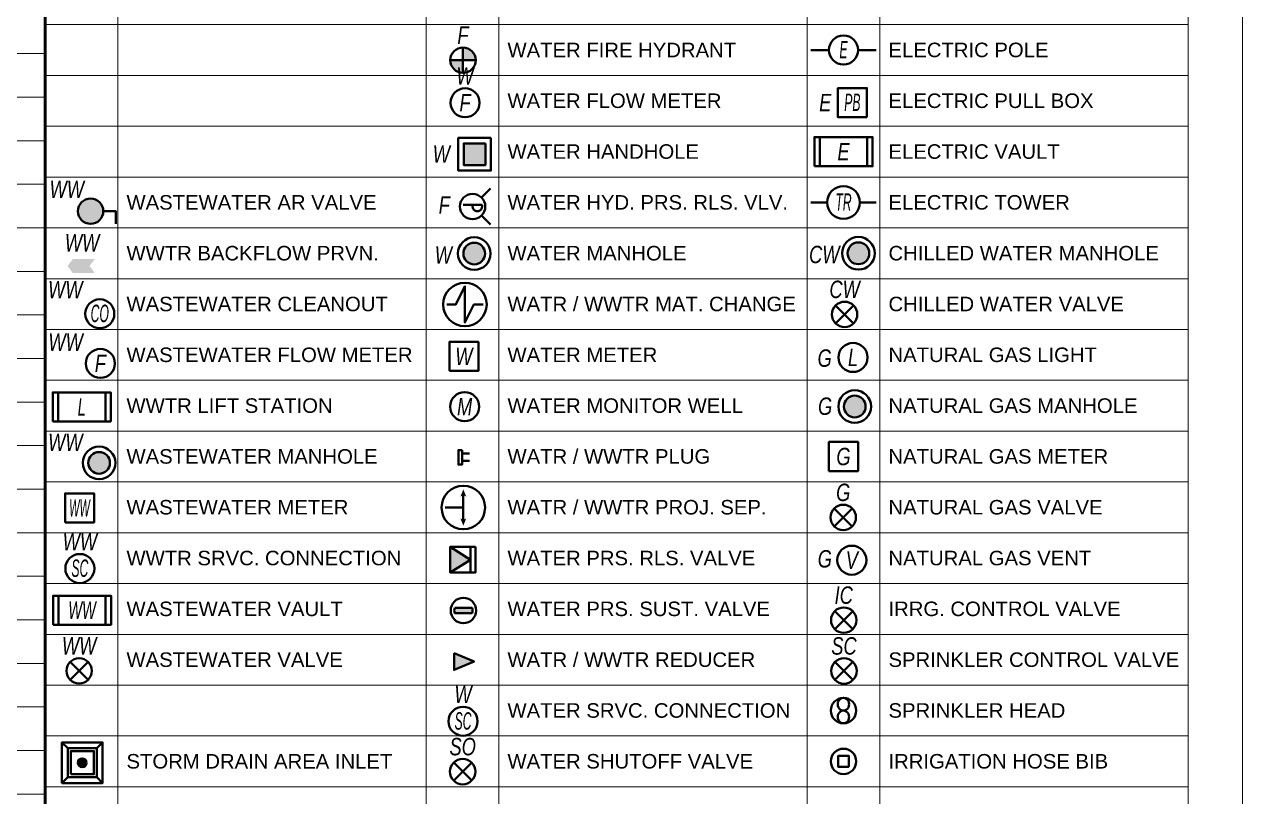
# Model space of a CAD drawing. Extents: x 2.2 to 31, y 0.8 to 21.8.
# Drawn here: x 22.58 to 30.97, y 6.08 to 11.4 of the extents above; entities that cross this region are included whole.
import ezdxf
from ezdxf.enums import TextEntityAlignment as Align

# ---------------------------------------------------------------- set-up
doc = ezdxf.new("R2010")
doc.units = 0
doc.header["$MEASUREMENT"] = 0
doc.layers.get('0').update_dxf_attribs({"lineweight": 20, "true_color": 0xfaaafa})
doc.layers.get('Defpoints').update_dxf_attribs({"color": 111, "lineweight": 20})
for name, color, linetype, lineweight in [('C-CWTR-SYMB', 130, 'Continuous', 40), ('C-ELEC-SYMB', 20, 'Continuous', 40), ('C-FIRE-SYMB', 160, 'Continuous', 40), ('C-IRRG-SYMB', 200, 'Continuous', 40), ('C-NGAS-SYMB', 50, 'Continuous', 40), ('C-STRM-SYMB', 210, 'Continuous', 40), ('C-WATR-SYMB', 150, 'Continuous', 40), ('C-WWTR-SYMB', 70, 'Continuous', 40), ('G-ANNO-TABL', 130, 'Continuous', 40), ('G-ANNO-TTBL', 130, 'Continuous', 50)]:
    doc.layers.add(name, color=color, linetype=linetype, lineweight=lineweight)
doc.layers.add('G-NPLT', color=252, linetype='Continuous', lineweight=20, plot=False)
doc.styles.add('COA', font='arial.ttf')
doc.styles.add('COA_Proposed', font='ariali.ttf', dxfattribs={"height": 2.4})

# ---------------------------------------------------------------- blocks, each defined once
blk = doc.blocks.new('*T180')
at = {"layer": 'Defpoints', "color": 8, "linetype": 'ByBlock', "lineweight": 0, "transparency": 16777216}
for p, q in [((0, 0), (5.75, 0)), ((0, 0), (0, -17.4)), ((3, 0), (3, -17.4)), ((5.75, 0), (5.75, -17.4)), ((0, -0.3), (5.75, -0.3)), ((0, -0.6), (5.75, -0.6)), ((0, -0.9), (5.75, -0.9)), ((0, -1.2), (5.75, -1.2)), ((0, -1.5), (5.75, -1.5)), ((0, -1.8), (5.75, -1.8)), ((0, -2.1), (5.75, -2.1)), ((0, -2.4), (5.75, -2.4)), ((0, -2.7), (5.75, -2.7)), ((0, -3), (5.75, -3)), ((0, -3.3), (5.75, -3.3)), ((0, -3.6), (5.75, -3.6)), ((0, -3.9), (5.75, -3.9)), ((0, -4.2), (5.75, -4.2)), ((0, -4.5), (5.75, -4.5)), ((0, -4.8), (5.75, -4.8)), ((0, -5.1), (5.75, -5.1)), ((0, -5.4), (5.75, -5.4)), ((0, -5.7), (5.75, -5.7)), ((0, -6), (5.75, -6)), ((0, -6.3), (5.75, -6.3)), ((0, -6.6), (5.75, -6.6)), ((0, -6.9), (5.75, -6.9)), ((0, -7.2), (5.75, -7.2)), ((0, -7.5), (5.75, -7.5)), ((0, -7.8), (5.75, -7.8)), ((0, -8.1), (5.75, -8.1)), ((0, -8.4), (5.75, -8.4)), ((0, -8.7), (5.75, -8.7)), ((0, -9), (5.75, -9)), ((0, -9.3), (5.75, -9.3)), ((0, -9.6), (5.75, -9.6)), ((0, -9.9), (5.75, -9.9)), ((0, -10.2), (5.75, -10.2)), ((0, -10.5), (5.75, -10.5)), ((0, -10.8), (5.75, -10.8)), ((0, -11.1), (5.75, -11.1)), ((0, -11.4), (5.75, -11.4)), ((0, -11.7), (5.75, -11.7)), ((0, -12), (5.75, -12)), ((0, -12.3), (5.75, -12.3)), ((0, -12.6), (5.75, -12.6)), ((0, -12.9), (5.75, -12.9)), ((0, -13.2), (5.75, -13.2)), ((0, -13.5), (5.75, -13.5)), ((0, -13.8), (5.75, -13.8)), ((0, -14.1), (5.75, -14.1)), ((0, -14.4), (5.75, -14.4)), ((0, -14.7), (5.75, -14.7)), ((0, -15), (5.75, -15)), ((0, -15.3), (5.75, -15.3)), ((0, -15.6), (5.75, -15.6)), ((0, -15.9), (5.75, -15.9)), ((0, -16.2), (5.75, -16.2)), ((0, -16.5), (5.75, -16.5)), ((0, -16.8), (5.75, -16.8)), ((0, -17.1), (5.75, -17.1)), ((0, -17.4), (5.75, -17.4))]:
    blk.add_line(p, q, dxfattribs=at)
at = {"layer": 'G-ANNO-TABL', "color": 0, "transparency": 16777216, "char_height": 0.1, "width": 2.63, "attachment_point": 4, "style": 'COA'}
for s, insert in [('CENTERLINE', (3.06, -0.15)), ('RIGHT OF WAY LINE', (3.06, -0.45)), ('PROPERTY LINE', (3.06, -0.75)), ('EASEMENT LINE', (3.06, -1.05)), ('FLOOD HAZARD ZONE 25 YEAR', (3.06, -1.35)), ('FLOOD HAZARD ZONE 100 YEAR', (3.06, -1.65)), ('CRITICAL WATER QUALITY ZONE', (3.06, -1.95)), ('TRANSITION WATER QUALITY ZONE', (3.06, -2.25)), ('DRAINAGE EDGE', (3.06, -2.55)), ('DRAINAGE CENTERLINE', (3.06, -2.85)), ('DITCH EDGE', (3.06, -3.15)), ('TIME OF CONCENTRATION', (3.06, -3.45)), ('MAJOR CONTOURS', (3.06, -3.75)), ('MINOR CONTOURS', (3.06, -4.05)), ('PAVED ROAD EDGE', (3.06, -4.35)), ('PAVED PARKING / DRIVEWAY EDGE', (3.06, -4.65)), ('GRAVEL EDGE', (3.06, -4.95)), ('PAVED ROAD DEMOLITION', (3.06, -5.25)), ('PAVED PARKING DEMOLITION', (3.06, -5.55)), ('CURB LINE', (3.06, -5.85)), ('CURB LINE DEMOLITION', (3.06, -6.15)), ('BUILDING LINE', (3.06, -6.45)), ('GUARDRAIL', (3.06, -6.75)), ('GUARDRAIL DEMOLITION', (3.06, -7.05)), ('HANDRAIL', (3.06, -7.35)), ('HANDRAIL DEMOLITION', (3.06, -7.65)), ('CHAINLINK FENCE', (3.06, -7.95)), ('STEEL FENCE', (3.06, -8.25)), ('FENCE DEMOLITION (GENERIC)', (3.06, -8.55)), ('STONE / ROCK WALL', (3.06, -8.85)), ('BRICK WALL', (3.06, -9.15)), ('TRAFFIC CONE LINE', (3.06, -9.45)), ('TRANSVERSE JOINT', (3.06, -9.75)), ('LONGITUDINAL JOINT', (3.06, -10.05)), ('EROSION ROCK BERM', (3.06, -10.35)), ('EROSION DIVERSION DIKE', (3.06, -10.65)), ('EROSION MULCH SOCK', (3.06, -10.95)), ('EROSION SILT FENCE', (3.06, -11.25)), ('EROSION TRI-FILTER DIKE', (3.06, -11.55)), ('EROSION TREE PROTECTION', (3.06, -11.85)), ('LIMITS OF CONSTRUCTION', (3.06, -12.15)), ('COMMUNICATION OVERHEAD', (3.06, -12.45)), ('COMMUNCATION UNDERGROUND', (3.06, -12.75)), ('COMMUNICATION DEMOLITION', (3.06, -13.05)), ('TRAFFIC SIGNAL OVERHEAD', (3.06, -13.35)), ('TRAFFIC SIGNAL UNDERGROUND', (3.06, -13.65)), ('TRAFFIC SIGNAL DEMOLITION', (3.06, -13.95)), ('ELECTRIC OVERHEAD', (3.06, -14.25)), ('ELECTRIC UNDEGROUND', (3.06, -14.55)), ('ELECTRIC DEMOLITION', (3.06, -14.85)), ('CHILLED WATER LINE', (3.06, -15.15)), ('CHILLED WATER TO ABANDON', (3.06, -15.45)), ('CHILLED WATER DEMOLITION', (3.06, -15.75)), ('RECLAIMED WATER LINE', (3.06, -16.05)), ('RECLAIMED WATER TO ABANDON', (3.06, -16.35)), ('RECLAIMED WATER DEMOLITION', (3.06, -16.65))]:
    blk.add_mtext(s, dxfattribs=dict(at, insert=insert))
blk = doc.blocks.new('*T183')
at = {"layer": 'Defpoints', "color": 8, "linetype": 'ByBlock', "lineweight": 0, "transparency": 16777216}
for p, q in [((0, 0), (7.875, 0)), ((0, 0), (0, -14.7)), ((0.5, 0), (0.5, -14.7)), ((2.625, 0), (2.625, -14.7)), ((3.125, 0), (3.125, -14.7)), ((5.25, 0), (5.25, -14.7)), ((5.75, 0), (5.75, -14.7)), ((7.875, 0), (7.875, -14.7)), ((0, -0.35), (7.875, -0.35)), ((0, -0.7), (7.875, -0.7)), ((0, -1.05), (7.875, -1.05)), ((0, -1.4), (7.875, -1.4)), ((0, -1.75), (7.875, -1.75)), ((0, -2.1), (7.875, -2.1)), ((0, -2.45), (7.875, -2.45)), ((0, -2.8), (7.875, -2.8)), ((0, -3.15), (7.875, -3.15)), ((0, -3.5), (7.875, -3.5)), ((0, -3.85), (7.875, -3.85)), ((0, -4.2), (7.875, -4.2)), ((0, -4.55), (7.875, -4.55)), ((0, -4.9), (7.875, -4.9)), ((0, -5.25), (7.875, -5.25)), ((0, -5.6), (7.875, -5.6)), ((0, -5.95), (7.875, -5.95)), ((0, -6.3), (7.875, -6.3)), ((0, -6.65), (7.875, -6.65)), ((0, -7), (7.875, -7)), ((0, -7.35), (7.875, -7.35)), ((0, -7.7), (7.875, -7.7)), ((0, -8.05), (7.875, -8.05)), ((0, -8.4), (7.875, -8.4)), ((0, -8.75), (7.875, -8.75)), ((0, -9.1), (7.875, -9.1)), ((0, -9.45), (7.875, -9.45)), ((0, -9.8), (7.875, -9.8)), ((0, -10.15), (7.875, -10.15)), ((0, -10.5), (7.875, -10.5)), ((0, -10.85), (7.875, -10.85)), ((0, -11.2), (7.875, -11.2)), ((0, -11.55), (7.875, -11.55)), ((0, -11.9), (7.875, -11.9)), ((0, -12.25), (7.875, -12.25)), ((0, -12.6), (7.875, -12.6)), ((0, -12.95), (7.875, -12.95)), ((0, -13.3), (7.875, -13.3)), ((0, -13.65), (7.875, -13.65)), ((0, -14), (7.875, -14)), ((0, -14.35), (7.875, -14.35)), ((0, -14.7), (7.875, -14.7))]:
    blk.add_line(p, q, dxfattribs=at)
at = {"layer": 'G-ANNO-TABL', "color": 0, "transparency": 16777216, "char_height": 0.1, "width": 2.005, "attachment_point": 4, "style": 'COA'}
for s, insert in [('BIKE RACK', (0.56, -0.175)), ('WATER AF VALVE', (3.185, -0.175)), ('COMMUNICATION PEDESTAL', (5.81, -0.175)), ('BOLLARD', (0.56, -0.525)), ('WATER AR VALVE AUTO', (3.185, -0.525)), ('COMM. JUNCTION BOX', (5.81, -0.525)), ('BENCH', (0.56, -0.875)), ('WATER AR VALVE COMBO', (3.185, -0.875)), ('COMMUNICATION MANHOLE', (5.81, -0.875)), ('BUS STOP', (0.56, -1.225)), ('WATER AR VALVE MANUAL', (3.185, -1.225)), ('COMMUNICATION POLE', (5.81, -1.225)), ('GARBAGE CAN', (0.56, -1.575)), ('WATER BACKFLOW PREV.', (3.185, -1.575)), ('COMMUNICATION VAULT', (5.81, -1.575)), ('GUARDRAIL POST', (0.56, -1.925)), ('WATER BOUNDARY VALVE', (3.185, -1.925)), ('FIBER OPTIC MANHOLE', (5.81, -1.925)), ('MAILBOX', (0.56, -2.275)), ('WATR / WWTR CAP', (3.185, -2.275)), ('FIBER OPTIC JUNCTION BOX', (5.81, -2.275)), ('PARKING METER', (0.56, -2.625)), ('WATER CHECK VLV. SINGLE', (3.185, -2.625)), ('ELECTRIC ANCHOR', (5.81, -2.625)), ('POST', (0.56, -2.975)), ('WATER CHECK VLV. DOUBLE', (3.185, -2.975)), ('ELECTRIC JUNCTION BOX', (5.81, -2.975)), ('SIGN', (0.56, -3.325)), ('WATER DRAINAGE VALVE', (3.185, -3.325)), ('ELECTRIC LIGHT POLE', (5.81, -3.325)), ('SHRUB', (0.56, -3.675)), ('WATER DRAINAGE MANHOLE', (3.185, -3.675)), ('ELECTRIC MANHOLE', (5.81, -3.675)), ('TREE', (0.56, -4.025)), ('WATER FIRE CONNECTION', (3.185, -4.025)), ('ELECTRIC METER', (5.81, -4.025)), ('WATER FIRE HYDRANT', (3.185, -4.375)), ('ELECTRIC POLE', (5.81, -4.375)), ('WATER FLOW METER', (3.185, -4.725)), ('ELECTRIC PULL BOX', (5.81, -4.725)), ('WATER HANDHOLE', (3.185, -5.075)), ('ELECTRIC VAULT', (5.81, -5.075)), ('WASTEWATER AR VALVE', (0.56, -5.425)), ('WATER HYD. PRS. RLS. VLV.', (3.185, -5.425)), ('ELECTRIC TOWER', (5.81, -5.425)), ('WWTR BACKFLOW PRVN.', (0.56, -5.775)), ('WATER MANHOLE', (3.185, -5.775)), ('CHILLED WATER MANHOLE', (5.81, -5.775)), ('WASTEWATER CLEANOUT', (0.56, -6.125)), ('WATR / WWTR MAT. CHANGE', (3.185, -6.125)), ('CHILLED WATER VALVE', (5.81, -6.125)), ('WASTEWATER FLOW METER', (0.56, -6.475)), ('WATER METER', (3.185, -6.475)), ('NATURAL GAS LIGHT', (5.81, -6.475)), ('WWTR LIFT STATION', (0.56, -6.825)), ('WATER MONITOR WELL', (3.185, -6.825)), ('NATURAL GAS MANHOLE', (5.81, -6.825)), ('WASTEWATER MANHOLE', (0.56, -7.175)), ('WATR / WWTR PLUG', (3.185, -7.175)), ('NATURAL GAS METER', (5.81, -7.175)), ('WATR / WWTR PROJ. SEP.', (3.185, -7.525)), ('WASTEWATER METER', (0.56, -7.525)), ('NATURAL GAS VALVE', (5.81, -7.525)), ('WWTR SRVC. CONNECTION', (0.56, -7.875)), ('WATER PRS. RLS. VALVE', (3.185, -7.875)), ('NATURAL GAS VENT', (5.81, -7.875)), ('WASTEWATER VAULT', (0.56, -8.225)), ('WATER PRS. SUST. VALVE', (3.185, -8.225)), ('IRRG. CONTROL VALVE', (5.81, -8.225)), ('WASTEWATER VALVE', (0.56, -8.575)), ('WATR / WWTR REDUCER', (3.185, -8.575)), ('SPRINKLER CONTROL VALVE', (5.81, -8.575)), ('WATER SRVC. CONNECTION', (3.185, -8.925)), ('SPRINKLER HEAD', (5.81, -8.925)), ('STORM DRAIN AREA INLET', (0.56, -9.275)), ('WATER SHUTOFF VALVE', (3.185, -9.275)), ('IRRIGATION HOSE BIB', (5.81, -9.275)), ('DRAINAGE ARROW', (0.56, -9.625)), ('WATER VAULT', (3.185, -9.625)), ('TRAFFIC SIGNAL MANHOLE', (5.81, -9.625)), ('STORM DRAIN CURB INLET', (0.56, -9.975)), ('WATER VALVE', (3.185, -9.975)), ('TRAF. SIGNAL CONTROL BOX', (5.81, -9.975)), ('STORM DRAIN CLEANOUT', (0.56, -10.325)), ('WATER VAC. RLS. VALVE', (3.185, -10.325)), ('TRAFFIC SIGNAL PULL BOX', (5.81, -10.325)), ('STORM DRAIN GRATE INLET', (0.56, -10.675)), ('WATER WELL', (3.185, -10.675)), ('TRAF. SIGNAL / PED SIGNAL', (5.81, -10.675)), ('STORM DRAIN HEADWALL', (0.56, -11.025)), ('TRAF. SIGNAL LIGHT & SIGN.', (5.81, -11.025)), ('STORM DRAIN MANHOLE', (0.56, -11.375)), ('TRAF. SIGNAL SIGN. EXTEND.', (5.81, -11.375)), ('STORM DRAIN WINGWALL', (0.56, -11.725)), ('RECLAIMED WATER MANH.', (0.56, -12.425)), ('RECLAIMED WATER METER', (0.56, -12.775)), ('RECLAIMED WATER VALVE', (0.56, -13.125))]:
    blk.add_mtext(s, dxfattribs=dict(at, insert=insert))
blk = doc.blocks.new('STRM_AINL_P')
at = {"linetype": 'ByBlock', "lineweight": -2}
h = blk.add_hatch(color=0, dxfattribs=at)
h.dxf.hatch_style = 1
h.paths.add_polyline_path([(0.75, 0, 1), (-0.75, 0, 1)])
at = {"color": 0, "linetype": 'ByBlock', "lineweight": -2}
for points in [[(-3.5, -3.5), (3.5, -3.5), (3.5, 3.5), (-3.5, 3.5)], [(-2.5, -2.5), (2.5, -2.5), (2.5, 2.5), (-2.5, 2.5)], [(-2, -2), (2, -2), (2, 2), (-2, 2)]]:
    blk.add_lwpolyline(points, close=True, dxfattribs=at)
for points in [[(-2.5, 2.5), (-3.5, 3.5)], [(2.5, 2.5), (3.5, 3.5)], [(-3.5, -3.5), (-2.5, -2.5)], [(2.5, -2.5), (3.5, -3.5)]]:
    blk.add_lwpolyline(points, dxfattribs=at)
blk.add_circle((0, 0), 0.75, dxfattribs=at)
blk = doc.blocks.new('*U291')
at = {"linetype": 'ByBlock', "lineweight": -2}
h = blk.add_hatch(color=0, dxfattribs=at)
h.dxf.hatch_style = 1
edge = h.paths.add_edge_path()
edge.add_arc((0, 0), 1.5, 0, 360)
at = {"color": 0, "linetype": 'ByBlock', "lineweight": -2}
for radius in [2.25, 1.5]:
    blk.add_circle((0, 0), radius, dxfattribs=at)
at = {"color": 0, "linetype": 'ByBlock', "lineweight": -2, "style": 'COA_Proposed', "width": 0.75}
blk.add_text('WW', height=2.4, dxfattribs=at).set_placement((-4.65, 1.63), align=Align.CENTER)
blk = doc.blocks.new('ELEC_POLE_P')
at = {"color": 0, "linetype": 'ByBlock', "lineweight": -2}
for points in [[(-4.5, 0), (-2, 0)], [(2, 0), (4.5, 0)]]:
    blk.add_lwpolyline(points, dxfattribs=at)
blk.add_circle((0, 0), 2, dxfattribs=at)
at = {"color": 0, "linetype": 'ByBlock', "lineweight": -2, "style": 'COA_Proposed', "width": 0.5}
blk.add_text('E', height=2.4, dxfattribs=at).set_placement((0, -1.15), align=Align.CENTER)
blk = doc.blocks.new('ELEC_VALT_P')
at = {"color": 0, "linetype": 'ByBlock', "lineweight": -2}
blk.add_lwpolyline([(-4, -2), (4, -2), (4, 2), (-4, 2)], close=True, dxfattribs=at)
for points in [[(-3.25, -2), (-3.25, 2)], [(3.25, -2), (3.25, 2)]]:
    blk.add_lwpolyline(points, dxfattribs=at)
at = {"color": 0, "linetype": 'ByBlock', "lineweight": -2, "style": 'COA_Proposed', "width": 0.75}
blk.add_text('E', height=2.4, dxfattribs=at).set_placement((0, 0), align=Align.MIDDLE_CENTER)
blk = doc.blocks.new('ELEC_TOWR_P')
at = {"color": 0, "linetype": 'ByBlock', "lineweight": -2}
for points in [[(-4.5, 0), (-2.25, 0)], [(2.25, 0), (4.5, 0)]]:
    blk.add_lwpolyline(points, dxfattribs=at)
blk.add_circle((0, 0), 2.25, dxfattribs=at)
at = {"color": 0, "linetype": 'ByBlock', "lineweight": -2, "style": 'COA_Proposed', "width": 0.5}
blk.add_text('TR', height=2.4, dxfattribs=at).set_placement((0, -1.15), align=Align.CENTER)
blk = doc.blocks.new('*U315')
at = {"linetype": 'ByBlock', "lineweight": -2}
h = blk.add_hatch(color=0, dxfattribs=at)
h.dxf.hatch_style = 1
edge = h.paths.add_edge_path()
edge.add_arc((0, 0), 1.5, 0, 360)
at = {"color": 0, "linetype": 'ByBlock', "lineweight": -2}
for radius in [2.25, 1.5]:
    blk.add_circle((0, 0), radius, dxfattribs=at)
at = {"color": 0, "linetype": 'ByBlock', "lineweight": -2, "style": 'COA_Proposed', "width": 0.75}
blk.add_text('CW', height=2.4, dxfattribs=at).set_placement((-4.7, -1.36), align=Align.CENTER)
blk = doc.blocks.new('*U267')
at = {"color": 0, "linetype": 'ByBlock', "lineweight": -2}
for points in [[(-1.24, 1.24), (1.24, -1.24)], [(-1.24, -1.24), (1.24, 1.24)]]:
    blk.add_lwpolyline(points, dxfattribs=at)
blk.add_circle((0, 0), 1.75, dxfattribs=at)
at = {"color": 0, "linetype": 'ByBlock', "lineweight": -2, "style": 'COA_Proposed', "width": 0.75}
blk.add_text('CW', height=2.4, dxfattribs=at).set_placement((0, 2.25), align=Align.CENTER)
blk = doc.blocks.new('*U322')
at = {"color": 0, "linetype": 'ByBlock', "lineweight": -2}
blk.add_circle((0, 0), 2, dxfattribs=at)
at = {"color": 0, "linetype": 'ByBlock', "lineweight": -2, "style": 'COA_Proposed', "width": 0.75}
blk.add_text('G', height=2.4, dxfattribs=at).set_placement((-3.91, -1.29), align=Align.CENTER)
blk.add_text('L', height=2.4, dxfattribs=at).set_placement((0, 0), align=Align.MIDDLE_CENTER)
blk = doc.blocks.new('*U316')
at = {"linetype": 'ByBlock', "lineweight": -2}
h = blk.add_hatch(color=0, dxfattribs=at)
h.dxf.hatch_style = 1
edge = h.paths.add_edge_path()
edge.add_arc((0, 0), 1.5, 0, 360)
at = {"color": 0, "linetype": 'ByBlock', "lineweight": -2}
for radius in [2.25, 1.5]:
    blk.add_circle((0, 0), radius, dxfattribs=at)
at = {"color": 0, "linetype": 'ByBlock', "lineweight": -2, "style": 'COA_Proposed', "width": 0.75}
blk.add_text('G', height=2.4, dxfattribs=at).set_placement((-4.07, -1.15), align=Align.CENTER)
blk = doc.blocks.new('NGAS_METR_P')
at = {"color": 0, "linetype": 'ByBlock', "lineweight": -2}
blk.add_lwpolyline([(-2, -2), (2, -2), (2, 2), (-2, 2)], close=True, dxfattribs=at)
at = {"color": 0, "linetype": 'ByBlock', "lineweight": -2, "style": 'COA_Proposed', "width": 0.75}
blk.add_text('G', height=2.4, dxfattribs=at).set_placement((0, 0), align=Align.MIDDLE_CENTER)
blk = doc.blocks.new('*U264')
at = {"color": 0, "linetype": 'ByBlock', "lineweight": -2}
for points in [[(-1.24, 1.24), (1.24, -1.24)], [(-1.24, -1.24), (1.24, 1.24)]]:
    blk.add_lwpolyline(points, dxfattribs=at)
blk.add_circle((0, 0), 1.75, dxfattribs=at)
at = {"color": 0, "linetype": 'ByBlock', "lineweight": -2, "style": 'COA_Proposed', "width": 0.75}
blk.add_text('G', height=2.4, dxfattribs=at).set_placement((0, 2.25), align=Align.CENTER)
blk = doc.blocks.new('*U321')
at = {"color": 0, "linetype": 'ByBlock', "lineweight": -2}
blk.add_circle((0, 0), 2, dxfattribs=at)
at = {"color": 0, "linetype": 'ByBlock', "lineweight": -2, "style": 'COA_Proposed', "width": 0.75}
blk.add_text('G', height=2.4, dxfattribs=at).set_placement((-3.72, -1.01), align=Align.CENTER)
blk.add_text('V', height=2.4, dxfattribs=at).set_placement((0, 0), align=Align.MIDDLE_CENTER)
blk = doc.blocks.new('*U330')
at = {"color": 0, "linetype": 'ByBlock', "lineweight": -2}
for points in [[(-1.24, 1.24), (1.24, -1.24)], [(-1.24, -1.24), (1.24, 1.24)]]:
    blk.add_lwpolyline(points, dxfattribs=at)
blk.add_circle((0, 0), 1.75, dxfattribs=at)
at = {"color": 0, "linetype": 'ByBlock', "lineweight": -2, "style": 'COA_Proposed', "width": 0.75}
blk.add_text('IC', height=2.4, dxfattribs=at).set_placement((0, 2.25), align=Align.CENTER)
blk = doc.blocks.new('*U332')
at = {"color": 0, "linetype": 'ByBlock', "lineweight": -2}
for points in [[(-1.24, 1.24), (1.24, -1.24)], [(-1.24, -1.24), (1.24, 1.24)]]:
    blk.add_lwpolyline(points, dxfattribs=at)
blk.add_circle((0, 0), 1.75, dxfattribs=at)
at = {"color": 0, "linetype": 'ByBlock', "lineweight": -2, "style": 'COA_Proposed', "width": 0.75}
blk.add_text('SC', height=2.4, dxfattribs=at).set_placement((0, 2.25), align=Align.CENTER)
blk = doc.blocks.new('IRRG_SPHD_P')
at = {"color": 0, "linetype": 'ByBlock', "lineweight": -2}
blk.add_circle((0, 0), 1.75, dxfattribs=at)
for centre, major_axis, ratio in [((-0.01, 0.87), (0, 0.872), 0.901174), ((-0.01, -0.87), (0, -0.876), 0.897239)]:
    blk.add_ellipse(centre, major_axis=major_axis, ratio=ratio, start_param=0, end_param=3.141593, dxfattribs=at)
at = {"color": 0, "linetype": 'ByBlock', "lineweight": -2, "extrusion": (0, 0, -1)}
for centre, major_axis, ratio in [((-0.01, 0.87), (0, 0.872), 0.901174), ((-0.01, -0.87), (0, -0.876), 0.897239)]:
    blk.add_ellipse(centre, major_axis=major_axis, ratio=ratio, start_param=0, end_param=3.141593, dxfattribs=at)
blk = doc.blocks.new('IRRG_HBIB_P')
at = {"color": 0, "linetype": 'ByBlock', "lineweight": -2}
blk.add_lwpolyline([(0.75, -0.75), (0.75, 0.75), (-0.75, 0.75), (-0.75, -0.75)], close=True, dxfattribs=at)
blk.add_circle((0, 0), 1.75, dxfattribs=at)
blk = doc.blocks.new('*U226')
at = {"linetype": 'ByBlock', "lineweight": -2}
h = blk.add_hatch(color=0, dxfattribs=at)
h.dxf.hatch_style = 1
h.paths.add_polyline_path([(1.75, 0, 1), (-1.75, 0, 1)])
at = {"color": 0, "linetype": 'ByBlock', "lineweight": -2, "flags": 128}
blk.add_lwpolyline([(1.75, 0), (3.5, 0), (3.5, -1.75)], dxfattribs=at)
at = {"color": 0, "linetype": 'ByBlock', "lineweight": -2}
blk.add_circle((0, 0), 1.75, dxfattribs=at)
at = {"color": 0, "linetype": 'ByBlock', "lineweight": -2, "style": 'COA_Proposed', "width": 0.75}
blk.add_text('WW', height=2.4, dxfattribs=at).set_placement((-3.28, 1.82), align=Align.CENTER)
blk = doc.blocks.new('*U228')
at = {"linetype": 'ByBlock', "lineweight": -2}
h = blk.add_hatch(color=0, dxfattribs=at)
h.dxf.hatch_style = 1
h.paths.add_polyline_path([(1.75, 0.96), (-1.28, 0.96), (-2, 0), (-1.28, -0.96), (1.75, -0.96), (1.03, 0)])
at = {"color": 0, "linetype": 'ByBlock', "lineweight": -2, "style": 'COA_Proposed', "width": 0.75}
blk.add_text('WW', height=2.4, dxfattribs=at).set_placement((0, 2), align=Align.CENTER)
blk = doc.blocks.new('*U237')
at = {"color": 0, "linetype": 'ByBlock', "lineweight": -2}
blk.add_circle((0, 0), 2, dxfattribs=at)
at = {"color": 0, "linetype": 'ByBlock', "lineweight": -2, "style": 'COA_Proposed'}
for s, width, p in [('WW', 0.75, (-4.75, 2.13)), ('CO', 0.5, (0, -1.15))]:
    blk.add_text(s, height=2.4, dxfattribs=dict(at, width=width)).set_placement(p, align=Align.CENTER)
blk = doc.blocks.new('*U230')
at = {"color": 0, "linetype": 'ByBlock', "lineweight": -2}
blk.add_circle((0, 0), 2, dxfattribs=at)
at = {"color": 0, "linetype": 'ByBlock', "lineweight": -2, "style": 'COA_Proposed', "width": 0.75}
blk.add_text('WW', height=2.4, dxfattribs=at).set_placement((-4.79, 1.73), align=Align.CENTER)
blk.add_text('F', height=2.4, dxfattribs=at).set_placement((0, 0), align=Align.MIDDLE_CENTER)
blk = doc.blocks.new('WWTR_LSTA_P')
at = {"color": 0, "linetype": 'ByBlock', "lineweight": -2}
blk.add_lwpolyline([(-4, -2), (4, -2), (4, 2), (-4, 2)], close=True, dxfattribs=at)
for points in [[(-3.25, -2), (-3.25, 2)], [(3.25, -2), (3.25, 2)]]:
    blk.add_lwpolyline(points, dxfattribs=at)
at = {"color": 0, "linetype": 'ByBlock', "lineweight": -2, "style": 'COA_Proposed', "width": 0.6}
blk.add_text('L', height=2.4, dxfattribs=at).set_placement((0, 0), align=Align.MIDDLE_CENTER)
blk = doc.blocks.new('WWTR_METR_P')
at = {"color": 0, "linetype": 'ByBlock', "lineweight": -2}
blk.add_lwpolyline([(-2, -2), (2, -2), (2, 2), (-2, 2)], close=True, dxfattribs=at)
at = {"color": 0, "linetype": 'ByBlock', "lineweight": -2, "style": 'COA_Proposed', "width": 0.45}
blk.add_text('WW', height=2.4, dxfattribs=at).set_placement((0, 0), align=Align.MIDDLE_CENTER)
blk = doc.blocks.new('*U233')
at = {"color": 0, "linetype": 'ByBlock', "lineweight": -2}
blk.add_circle((0, 0), 2, dxfattribs=at)
at = {"color": 0, "linetype": 'ByBlock', "lineweight": -2, "style": 'COA_Proposed'}
for s, width, p in [('WW', 0.75, (0, 2.5)), ('SC', 0.5, (0, -1.15))]:
    blk.add_text(s, height=2.4, dxfattribs=dict(at, width=width)).set_placement(p, align=Align.CENTER)
blk = doc.blocks.new('WWTR_VALT_P')
at = {"color": 0, "linetype": 'ByBlock', "lineweight": -2}
blk.add_lwpolyline([(-4, -2), (4, -2), (4, 2), (-4, 2)], close=True, dxfattribs=at)
for points in [[(-3.25, -2), (-3.25, 2)], [(3.25, -2), (3.25, 2)]]:
    blk.add_lwpolyline(points, dxfattribs=at)
at = {"color": 0, "linetype": 'ByBlock', "lineweight": -2, "style": 'COA_Proposed', "width": 0.6}
blk.add_text('WW', height=2.4, dxfattribs=at).set_placement((0, 0), align=Align.MIDDLE_CENTER)
blk = doc.blocks.new('*U236')
at = {"color": 0, "linetype": 'ByBlock', "lineweight": -2}
for points in [[(-1.24, 1.24), (1.24, -1.24)], [(-1.24, -1.24), (1.24, 1.24)]]:
    blk.add_lwpolyline(points, dxfattribs=at)
blk.add_circle((0, 0), 1.75, dxfattribs=at)
at = {"color": 0, "linetype": 'ByBlock', "lineweight": -2, "style": 'COA_Proposed', "width": 0.75}
blk.add_text('WW', height=2.4, dxfattribs=at).set_placement((0, 2.25), align=Align.CENTER)
blk = doc.blocks.new('*U304')
at = {"linetype": 'ByBlock', "lineweight": -2}
h = blk.add_hatch(color=0, dxfattribs=at)
h.dxf.hatch_style = 1
h.paths.add_polyline_path([(0, 0), (1.75, 0, 0.414214), (0, 1.75)])
h.paths.add_polyline_path([(0, -1.75), (0, 0), (-1.75, 0, 0.414214)])
at = {"color": 0, "linetype": 'ByBlock', "lineweight": -2}
for points in [[(0, -1.75), (0, 1.75)], [(-1.75, 0), (1.75, 0)]]:
    blk.add_lwpolyline(points, dxfattribs=at)
blk.add_circle((0, 0), 1.75, dxfattribs=at)
at = {"color": 0, "linetype": 'ByBlock', "lineweight": -2, "style": 'COA_Proposed', "width": 0.75}
blk.add_text('F', height=2.4, dxfattribs=at).set_placement((0, 2.25), align=Align.CENTER)
blk = doc.blocks.new('*U305')
at = {"color": 0, "linetype": 'ByBlock', "lineweight": -2}
blk.add_circle((0, 0), 2, dxfattribs=at)
at = {"color": 0, "linetype": 'ByBlock', "lineweight": -2, "style": 'COA_Proposed', "width": 0.75}
blk.add_text('W', height=2.4, dxfattribs=at).set_placement((0, 2.5), align=Align.CENTER)
blk.add_text('F', height=2.4, dxfattribs=at).set_placement((0, 0), align=Align.MIDDLE_CENTER)
blk = doc.blocks.new('*U306')
at = {"linetype": 'ByBlock', "lineweight": -2}
h = blk.add_hatch(color=0, dxfattribs=at)
h.dxf.hatch_style = 1
h.paths.add_polyline_path([(-1.5, -1.5), (1.5, -1.5), (1.5, 1.5), (-1.5, 1.5)])
at = {"color": 0, "linetype": 'ByBlock', "lineweight": -2}
for points in [[(2.25, 2.25), (-2.25, 2.25), (-2.25, -2.25), (2.25, -2.25)], [(1.5, 1.5), (-1.5, 1.5), (-1.5, -1.5), (1.5, -1.5)]]:
    blk.add_lwpolyline(points, close=True, dxfattribs=at)
at = {"color": 0, "linetype": 'ByBlock', "lineweight": -2, "style": 'COA_Proposed', "width": 0.75}
blk.add_text('W', height=2.4, dxfattribs=at).set_placement((-4.58, -1.18), align=Align.CENTER)
blk = doc.blocks.new('*U307')
at = {"color": 0, "linetype": 'ByBlock', "lineweight": -2, "flags": 128}
for points in [[(1.24, 1.24), (2.47, 2.47)], [(-1.31, 0.22), (1.31, 0.22)], [(1.24, -1.24), (2.47, -2.47)]]:
    blk.add_lwpolyline(points, dxfattribs=at)
blk.add_lwpolyline([(1.31, 0.22), (1.31, 0, -1.000096), (0, 0), (0, 0.22)], format="xyb", dxfattribs=at)
at = {"color": 0, "linetype": 'ByBlock', "lineweight": -2}
blk.add_circle((0, 0), 1.75, dxfattribs=at)
at = {"color": 0, "linetype": 'ByBlock', "lineweight": -2, "style": 'COA_Proposed', "width": 0.75}
blk.add_text('F', height=2.4, dxfattribs=at).set_placement((-3.9, -1), align=Align.CENTER)
blk = doc.blocks.new('*U308')
at = {"linetype": 'ByBlock', "lineweight": -2}
h = blk.add_hatch(color=0, dxfattribs=at)
h.dxf.hatch_style = 1
edge = h.paths.add_edge_path()
edge.add_arc((0, 0), 1.5, 0, 360)
at = {"color": 0, "linetype": 'ByBlock', "lineweight": -2}
for radius in [2.25, 1.5]:
    blk.add_circle((0, 0), radius, dxfattribs=at)
at = {"color": 0, "linetype": 'ByBlock', "lineweight": -2, "style": 'COA_Proposed', "width": 0.75}
blk.add_text('W', height=2.4, dxfattribs=at).set_placement((-4.26, -1.39), align=Align.CENTER)
blk = doc.blocks.new('WATR_MATC_P')
at = {"color": 0, "linetype": 'ByBlock', "lineweight": -2, "flags": 128}
blk.add_lwpolyline([(-2.5, 0), (-1.24875, 0), (0, 2.4975), (0, -2.4975), (1.24875, 0), (2.5, 0)], dxfattribs=at)
at = {"color": 0, "linetype": 'ByBlock', "lineweight": -2}
blk.add_circle((0, 0), 3, dxfattribs=at)
blk = doc.blocks.new('WATR_METR_P')
at = {"color": 0, "linetype": 'ByBlock', "lineweight": -2}
blk.add_lwpolyline([(-2, -2), (2, -2), (2, 2), (-2, 2)], close=True, dxfattribs=at)
at = {"color": 0, "linetype": 'ByBlock', "lineweight": -2, "style": 'COA_Proposed', "width": 0.75}
blk.add_text('W', height=2.4, dxfattribs=at).set_placement((0, 0), align=Align.MIDDLE_CENTER)
blk = doc.blocks.new('WATR_MWEL_P')
at = {"color": 0, "linetype": 'ByBlock', "lineweight": -2}
blk.add_circle((0, 0), 2, dxfattribs=at)
at = {"color": 0, "linetype": 'ByBlock', "lineweight": -2, "style": 'COA_Proposed', "width": 0.75}
blk.add_text('M', height=2.4, dxfattribs=at).set_placement((0, -1.2), align=Align.CENTER)
blk = doc.blocks.new('WATR_PLUG_P')
at = {"color": 0, "linetype": 'ByBlock', "lineweight": -2, "flags": 128}
blk.add_lwpolyline([(0, 1), (-0.5, 1), (-0.5, -1), (0, -1)], close=True, dxfattribs=at)
at = {"color": 0, "linetype": 'ByBlock', "lineweight": -2}
for points in [[(0, 0.5), (1, 0.5)], [(0, -0.5), (1, -0.5)]]:
    blk.add_lwpolyline(points, dxfattribs=at)
blk = doc.blocks.new('WATR_PRJS_P')
at = {"linetype": 'ByBlock', "lineweight": -2}
h = blk.add_hatch(color=0, dxfattribs=at)
h.dxf.hatch_style = 1
h.paths.add_polyline_path([(0, 2.5), (-0.4, 1.5), (0, 1.7), (0.4, 1.5)])
h = blk.add_hatch(color=0, dxfattribs=at)
h.dxf.hatch_style = 1
h.paths.add_polyline_path([(0, -2.5), (-0.4, -1.5), (0, -1.7), (0.4, -1.5)])
at = {"color": 0, "linetype": 'ByBlock', "lineweight": -2}
blk.add_line((0, 0), (-2.5, 0), dxfattribs=at)
at = {"color": 0, "linetype": 'ByBlock', "lineweight": -2, "flags": 128}
blk.add_lwpolyline([(0, 1.7), (0, -1.7)], dxfattribs=at)
at = {"color": 0, "linetype": 'ByBlock', "lineweight": -2}
blk.add_circle((0, 0), 3, dxfattribs=at)
blk = doc.blocks.new('WATR_PRV_P')
at = {"linetype": 'ByBlock', "lineweight": -2}
h = blk.add_hatch(color=0, dxfattribs=at)
h.dxf.hatch_style = 1
h.paths.add_polyline_path([(1.05, 0), (-1.75, 1.75), (-1.75, -1.75)])
at = {"color": 0, "linetype": 'ByBlock', "lineweight": -2, "flags": 128}
for points in [[(1.75, 1.75), (-1.75, 1.75), (-1.75, -1.75), (1.75, -1.75)], [(1.05, 0), (-1.75, 1.75), (-1.75, -1.75), (1.05, 0)]]:
    blk.add_lwpolyline(points, close=True, dxfattribs=at)
blk.add_lwpolyline([(1.05, 1.75), (1.05, -1.75)], dxfattribs=at)
blk = doc.blocks.new('WATR_PSV_P')
at = {"linetype": 'ByBlock', "lineweight": -2}
h = blk.add_hatch(color=0, dxfattribs=at)
h.dxf.hatch_style = 1
edge = h.paths.add_edge_path()
edge.add_arc((0, 0), 1.25, 163.7398, 196.2602)
edge.add_line((-1.2, -0.35), (1.2, -0.35))
edge.add_arc((0, 0), 1.25, 343.7398, 376.2602)
edge.add_line((1.2, 0.35), (-1.2, 0.35))
at = {"color": 0, "linetype": 'ByBlock', "lineweight": -2}
blk.add_lwpolyline([(-1.2, 0.35, 0.142857), (-1.2, -0.35), (1.2, -0.35, 0.142857), (1.2, 0.35)], format="xyb", close=True, dxfattribs=at)
blk.add_circle((0, 0), 1.75, dxfattribs=at)
blk = doc.blocks.new('WATR_REDC_P')
at = {"linetype": 'ByBlock', "lineweight": -2}
h = blk.add_hatch(color=0, dxfattribs=at)
h.dxf.hatch_style = 1
h.paths.add_polyline_path([(-0.99, 1.14), (1.75, 0), (-0.99, -1.14)])
at = {"color": 0, "linetype": 'ByBlock', "lineweight": -2}
blk.add_lwpolyline([(-0.99, 1.14), (1.75, 0), (-0.99, -1.14)], close=True, dxfattribs=at)
blk = doc.blocks.new('*U309')
at = {"color": 0, "linetype": 'ByBlock', "lineweight": -2}
blk.add_circle((0, 0), 2, dxfattribs=at)
at = {"color": 0, "linetype": 'ByBlock', "lineweight": -2, "style": 'COA_Proposed'}
for s, width, p in [('W', 0.75, (0, 2.5)), ('SC', 0.5, (0, -1.15))]:
    blk.add_text(s, height=2.4, dxfattribs=dict(at, width=width)).set_placement(p, align=Align.CENTER)
blk = doc.blocks.new('WATR_SVLV_P')
at = {"color": 0, "linetype": 'ByBlock', "lineweight": -2}
for points in [[(-1.24, 1.24), (1.24, -1.24)], [(-1.24, -1.24), (1.24, 1.24)]]:
    blk.add_lwpolyline(points, dxfattribs=at)
blk.add_circle((0, 0), 1.75, dxfattribs=at)
at = {"color": 0, "linetype": 'ByBlock', "lineweight": -2, "style": 'COA_Proposed', "width": 0.75}
blk.add_text('SO', height=2.4, dxfattribs=at).set_placement((0, 2.25), align=Align.CENTER)
blk = doc.blocks.new('*U340')
at = {"color": 0, "linetype": 'ByBlock', "lineweight": -2, "flags": 128}
blk.add_lwpolyline([(2, -2), (2, 2), (-2, 2), (-2, -2)], close=True, dxfattribs=at)
at = {"color": 0, "linetype": 'ByBlock', "lineweight": -2, "style": 'COA_Proposed'}
for s, width, p in [('E', 0.75, (-3.74, -1.19)), ('PB', 0.5, (0, -1.15))]:
    blk.add_text(s, height=2.4, dxfattribs=dict(at, width=width)).set_placement(p, align=Align.CENTER)

msp = doc.modelspace()

# ---------------------------------------------------------------- linework, layer by layer
at = {"layer": 'G-ANNO-TTBL'}
msp.add_lwpolyline([(22.7249, 15.8), (22.7249, 0.8)], dxfattribs=at)
at = {"layer": 'G-NPLT'}
msp.add_lwpolyline([(2.2249, 21.8), (30.9749, 21.8), (30.9749, 0.8), (2.2249, 0.8)], close=True, dxfattribs=at)

# ---------------------------------------------------------------- block references
for name, p in [('*T180', (16.9749, 20.8)), ('*T183', (22.7249, 15.6))]:
    msp.add_blockref(name, p)
at = {"layer": 'C-CWTR-SYMB', "xscale": 0.05, "yscale": 0.05, "zscale": 0.05}
for name, p in [('*U315', (28.3275, 9.8246)), ('*U267', (28.2326, 9.4039))]:
    msp.add_blockref(name, p, dxfattribs=at)
at = {"layer": 'C-ELEC-SYMB', "xscale": 0.05, "yscale": 0.05, "zscale": 0.05}
for name, p in [('ELEC_POLE_P', (28.2249, 11.225)), ('*U340', (28.2862, 10.8625)), ('ELEC_VALT_P', (28.2249, 10.525)), ('ELEC_TOWR_P', (28.2249, 10.175))]:
    msp.add_blockref(name, p, dxfattribs=at)
at = {"layer": 'C-FIRE-SYMB', "xscale": 0.05, "yscale": 0.05, "zscale": 0.05}
for name, p in [('*U304', (25.6032, 11.1548)), ('*U307', (25.6692, 10.1469))]:
    msp.add_blockref(name, p, dxfattribs=at)
at = {"layer": 'C-IRRG-SYMB', "xscale": 0.05, "yscale": 0.05, "zscale": 0.05}
for name, p in [('*U330', (28.2267, 7.2977)), ('*U332', (28.2282, 6.9478)), ('IRRG_SPHD_P', (28.2249, 6.675)), ('IRRG_HBIB_P', (28.2249, 6.325))]:
    msp.add_blockref(name, p, dxfattribs=at)
at = {"layer": 'C-NGAS-SYMB', "xscale": 0.05, "yscale": 0.05, "zscale": 0.05}
for name, p in [('*U322', (28.2906, 9.1074)), ('*U316', (28.3021, 8.7692)), ('NGAS_METR_P', (28.2249, 8.425)), ('*U264', (28.2232, 8.0055)), ('*U321', (28.2824, 7.7109))]:
    msp.add_blockref(name, p, dxfattribs=at)
at = {"layer": 'C-STRM-SYMB', "xscale": 0.04, "yscale": 0.04, "zscale": 0.04}
msp.add_blockref('STRM_AINL_P', (22.9803, 6.3158), dxfattribs=at)
at = {"layer": 'C-WATR-SYMB', "xscale": 0.05, "yscale": 0.05, "zscale": 0.05}
for name, p in [('*U305', (25.6174, 10.8618)), ('*U306', (25.6831, 10.507)), ('*U308', (25.6811, 9.823)), ('WATR_MATC_P', (25.6164, 9.4724)), ('WATR_METR_P', (25.6093, 9.1147)), ('WATR_MWEL_P', (25.6147, 8.7683)), ('WATR_PLUG_P', (25.5973, 8.4197)), ('WATR_PRJS_P', (25.6056, 8.0735)), ('WATR_PRV_P', (25.6021, 7.7144)), ('WATR_PSV_P', (25.6061, 7.3641)), ('WATR_REDC_P', (25.5917, 7.0124)), ('*U309', (25.6035, 6.6012)), ('WATR_SVLV_P', (25.6011, 6.2543))]:
    msp.add_blockref(name, p, dxfattribs=at)
at = {"layer": 'C-WWTR-SYMB', "xscale": 0.05, "yscale": 0.05, "zscale": 0.05}
for name, p in [('*U226', (23.0374, 10.1147)), ('*U228', (22.9788, 9.7369)), ('*U237', (23.1008, 9.4084)), ('*U230', (23.1048, 9.0663)), ('WWTR_LSTA_P', (22.9766, 8.7668)), ('*U291', (23.096, 8.381)), ('WWTR_METR_P', (22.9613, 8.0708)), ('*U233', (22.9637, 7.6533)), ('WWTR_VALT_P', (22.9785, 7.3664)), ('*U236', (22.9584, 6.9485))]:
    msp.add_blockref(name, p, dxfattribs=at)

doc.saveas('drawing.dxf')
